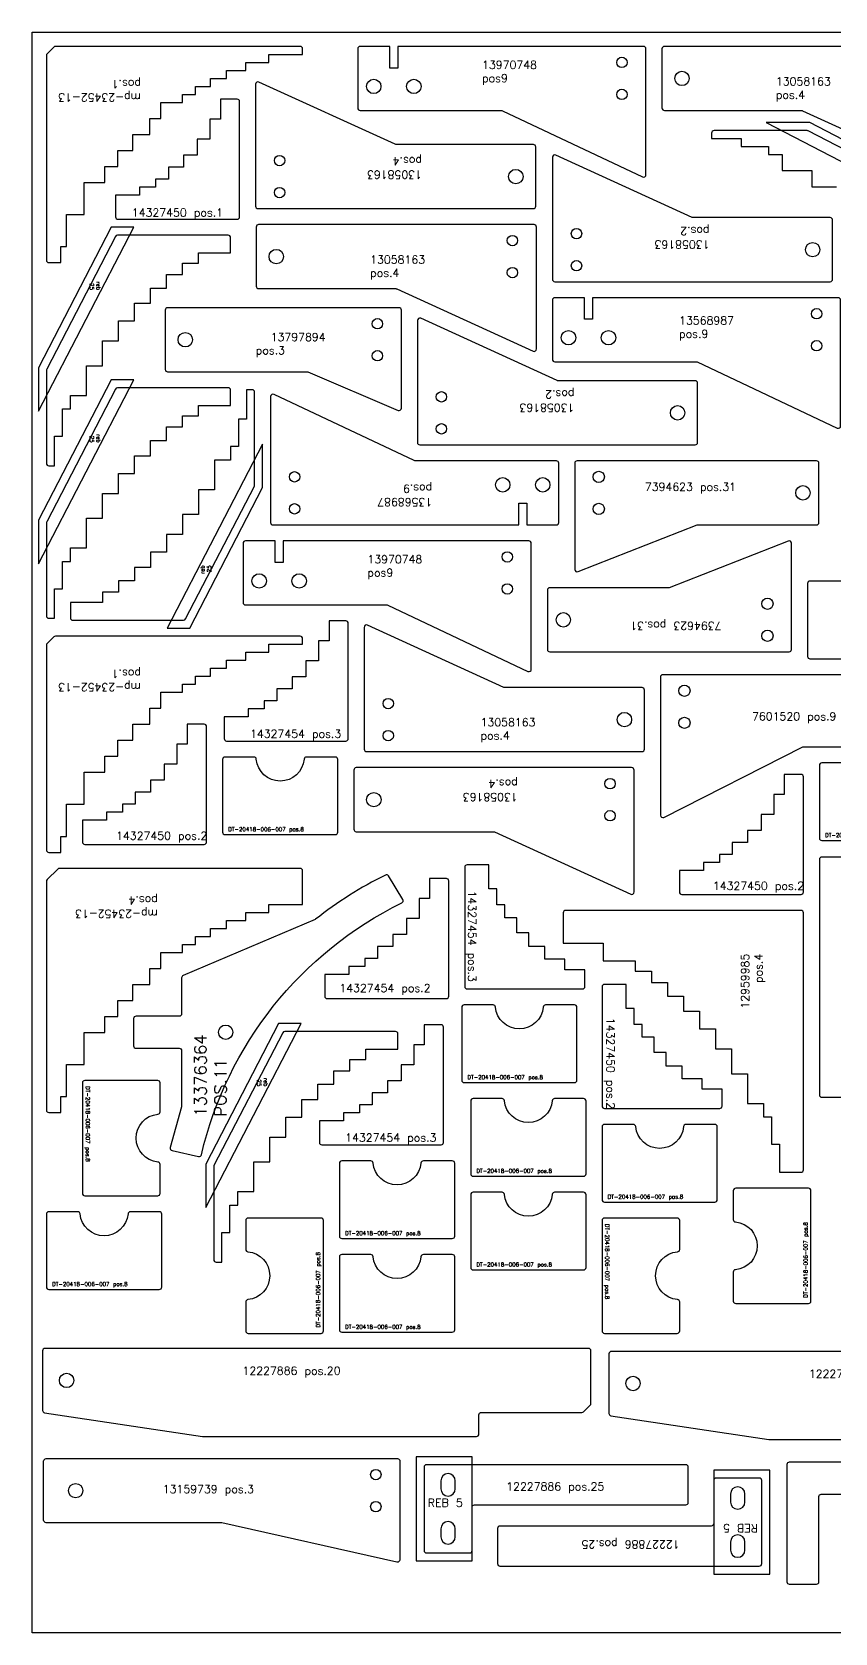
# Model space of a CAD drawing. Header units: millimetres. Extents: x 5250 to 7750, y -140 to 1860.
# Drawn here: x 5250 to 6253, y -140 to 1860 of the extents above; entities that cross this region are included whole.
import ezdxf

# ---------------------------------------------------------------- set-up
doc = ezdxf.new("R2010")
doc.units = ezdxf.units.MM
for name, color, linetype in [('12227886', 7, 'Continuous'), ('13058163', 7, 'Continuous'), ('13159739', 7, 'Continuous'), ('13376364v01', 7, 'Continuous'), ('13568987v0', 7, 'Continuous'), ('13797894v0', 7, 'Continuous'), ('13970748', 7, 'Continuous'), ('14327450', 7, 'Continuous'), ('7394623', 7, 'Continuous'), ('7601520', 7, 'Continuous'), ('Des.', 7, 'Continuous'), ('mp-23452-13', 7, 'Continuous'), ('Rebaixo', 6, 'Continuous'), ('Texto', 7, 'Continuous')]:
    doc.layers.add(name, color=color, linetype=linetype)
doc.styles.get("Standard").update_dxf_attribs({"font": 'txt.shx'})

msp = doc.modelspace()

# ---------------------------------------------------------------- linework, layer by layer
msp.add_lwpolyline([(5250, 1860), (7750, 1860), (7750, -140), (5250, -140)], close=True)
at = {"layer": '12227886', "color": 1, "linetype": 'Continuous', "lineweight": 25}
for points in [[(5265.7, 135.1), (5462.9, 105.5, 0.03724), (5463.4, 105.5), (5805.2, 105.5, 0.414214), (5808.2, 108.5), (5808.2, 132.5, -0.414214), (5811.2, 135.5), (5936.9, 135.5, 0.198912), (5939, 136.4), (5947.3, 144.6, 0.198912), (5948.2, 146.7), (5948.2, 212.5, 0.414214), (5945.2, 215.5), (5266.2, 215.5, 0.414214), (5263.2, 212.5), (5263.2, 138.1, 0.371247)], [(5973.2, 131.3), (6170.5, 101.7, 0.03724), (6170.9, 101.7), (6512.7, 101.7, 0.414214), (6515.7, 104.7), (6515.7, 128.7, -0.414214), (6518.7, 131.7), (6644.4, 131.7, 0.198912), (6646.6, 132.6), (6654.8, 140.8, 0.198912), (6655.7, 142.9), (6655.7, 208.7, 0.414214), (6652.7, 211.7), (5973.7, 211.7, 0.414214), (5970.7, 208.7), (5970.7, 134.3, 0.371247)], [(5802.7, 20.1), (6066.7, 20.1, 0.414214), (6069.7, 23.1), (6069.7, 67.1, 0.414214), (6066.7, 70.1), (5742.7, 70.1, 0.414214), (5739.7, 67.1), (5739.7, -36.9, 0.414214), (5742.7, -39.9), (5796.7, -39.9, 0.414214), (5799.7, -36.9), (5799.7, 17.1, -0.414214)], [(6195.9, -79), (6229.9, -79, 0.414214), (6232.9, -76), (6232.9, 30.4, -0.414214), (6235.9, 33.4), (6658.9, 33.4, 0.414214), (6661.9, 36.4), (6661.9, 70.4, 0.414214), (6658.9, 73.4), (6195.9, 73.4, 0.414214), (6192.9, 70.4), (6192.9, -76, 0.414214)], [(5760.7, 50.1), (5760.7, 40.1, 1), (5778.7, 40.1), (5778.7, 50.1, 1)], [(6098.5, -6.4), (5834.5, -6.4, 0.414214), (5831.5, -9.4), (5831.5, -53.4, 0.414214), (5834.5, -56.4), (6158.5, -56.4, 0.414214), (6161.5, -53.4), (6161.5, 50.6, 0.414214), (6158.5, 53.6), (6104.5, 53.6, 0.414214), (6101.5, 50.6), (6101.5, -3.4, -0.414214)], [(6140.5, 33.6, 1), (6122.5, 33.6), (6122.5, 23.6, 1), (6140.5, 23.6)], [(5760.7, -19.9, 1), (5778.7, -19.9), (5778.7, -9.9, 1), (5760.7, -9.9)], [(6140.5, -36.4), (6140.5, -26.4, 1), (6122.5, -26.4), (6122.5, -36.4, 1)]]:
    msp.add_lwpolyline(points, format="xyb", close=True, dxfattribs=at)
for centre in [(5293.2, 175.5), (6000.7, 171.7)]:
    msp.add_circle(centre, 9, dxfattribs=at)
at = {"layer": '13058163', "color": 1}
for points in [[(6036.9, 1765, 0.414214), (6039.9, 1762), (6211.3, 1762, -0.107607), (6212.5, 1761.7), (6382.7, 1683.9, 0.546164), (6386.9, 1686.7), (6386.9, 1839, 0.414214), (6383.9, 1842), (6039.9, 1842, 0.414214), (6036.9, 1839)], [(5879.3, 1716.4, 0.414214), (5876.3, 1719.4), (5704.9, 1719.4, -0.107607), (5703.7, 1719.7), (5533.5, 1797.5, 0.546164), (5529.3, 1794.7), (5529.3, 1642.4, 0.414214), (5532.3, 1639.4), (5876.3, 1639.4, 0.414214), (5879.3, 1642.4)], [(6250.1, 1625.1, 0.414214), (6247.1, 1628.1), (6075.8, 1628.1, -0.107607), (6074.5, 1628.4), (5904.3, 1706.2, 0.546164), (5900.1, 1703.5), (5900.1, 1551.1, 0.414214), (5903.1, 1548.1), (6247.1, 1548.1, 0.414214), (6250.1, 1551.1)], [(5530.1, 1542.4, 0.414214), (5533.1, 1539.4), (5704.4, 1539.4, -0.107607), (5705.7, 1539.1), (5875.9, 1461.3, 0.546164), (5880.1, 1464.1), (5880.1, 1616.4, 0.414214), (5877.1, 1619.4), (5533.1, 1619.4, 0.414214), (5530.1, 1616.4)], [(6081.4, 1421.3, 0.414214), (6078.4, 1424.3), (5907, 1424.3, -0.107607), (5905.8, 1424.6), (5735.6, 1502.4, 0.546164), (5731.4, 1499.6), (5731.4, 1347.3, 0.414214), (5734.4, 1344.3), (6078.4, 1344.3, 0.414214), (6081.4, 1347.3)], [(6015, 1038, 0.414214), (6012, 1041), (5840.7, 1041, -0.107607), (5839.4, 1041.3), (5669.2, 1119.1, 0.546164), (5665, 1116.3), (5665, 964, 0.414214), (5668, 961), (6012, 961, 0.414214), (6015, 964)], [(5652, 864, 0.414214), (5655, 861), (5826.3, 861, -0.107607), (5827.6, 860.7), (5997.8, 782.9, 0.546164), (6002, 785.7), (6002, 938, 0.414214), (5999, 941), (5655, 941, 0.414214), (5652, 938)]]:
    msp.add_lwpolyline(points, format="xyb", close=True, dxfattribs=at)
for centre, radius in [((6061.9, 1802), 9), ((5559.3, 1699.4), 6.5), ((5854.3, 1679.4), 9), ((5559.3, 1659.4), 6.5), ((5850.1, 1599.4), 6.5), ((5930.1, 1608.1), 6.5), ((5555.1, 1579.4), 9), ((6225.1, 1588.1), 9), ((5850.1, 1559.4), 6.5), ((5930.1, 1568.1), 6.5), ((5761.4, 1404.3), 6.5), ((6056.4, 1384.3), 9), ((5761.4, 1364.3), 6.5), ((5695, 1021), 6.5), ((5990, 1001), 9), ((5695, 981), 6.5), ((5972, 921), 6.5), ((5677, 901), 9), ((5972, 881), 6.5)]:
    msp.add_circle(centre, radius, dxfattribs=at)
at = {"layer": '13159739', "color": 1, "linetype": 'Continuous', "lineweight": 25}
msp.add_lwpolyline([(5264.5, 0.8), (5264.5, 74.8, -0.414214), (5267.5, 77.8), (5706.5, 77.8, -0.414214), (5709.5, 74.8), (5709.5, -48.5, -0.480543), (5705.9, -51.4), (5487.3, -2.3, 0.055318), (5486.7, -2.2), (5267.5, -2.2, -0.414214)], format="xyb", close=True, dxfattribs=at)
for centre, radius in [((5679.5, 57.8), 6.5), ((5304.5, 37.8), 9), ((5679.5, 17.8), 6.5)]:
    msp.add_circle(centre, radius, dxfattribs=at)
at = {"layer": '13376364v01', "color": 1}
msp.add_lwpolyline([(5379.9, 590.5), (5433.9, 590.5, -0.414214), (5436.9, 587.5), (5436.9, 517.9, -0.06784), (5436.8, 517.1), (5422.7, 466.5, 0.427204), (5425, 462.8), (5458, 455.2, 0.413377), (5461.6, 457.4, -0.224886), (5712, 772.1, 0.440729), (5713.2, 776.3), (5695.3, 805.7, 0.389935), (5691.4, 806.9, 0.050716), (5604.2, 751.7, -0.065866), (5603.5, 751.3), (5438.7, 681.3, 0.30081), (5436.9, 678.5), (5436.9, 633.5, -0.414214), (5433.9, 630.5), (5379.9, 630.5, 0.414214), (5376.9, 627.5), (5376.9, 593.5, 0.414214)], format="xyb", close=True, dxfattribs=at)
msp.add_circle((5491.9, 610.5), 9, dxfattribs=at)
at = {"layer": '13568987v0', "color": 1}
for points in [[(6260.1, 1525.1, 0.414214), (6257.1, 1528.1), (5950.1, 1528.1), (5950.1, 1501.1), (5940.1, 1501.1), (5940.1, 1528.1), (5903.1, 1528.1, 0.414214), (5900.1, 1525.1), (5900.1, 1451.1, 0.414214), (5903.1, 1448.1), (6079.4, 1448.1, -0.110744), (6080.7, 1447.8), (6255.8, 1365.2, 0.550196), (6260.1, 1367.9)], [(5548, 1247.3, 0.414214), (5551, 1244.3), (5858, 1244.3), (5858, 1271.3), (5868, 1271.3), (5868, 1244.3), (5905, 1244.3, 0.414214), (5908, 1247.3), (5908, 1321.3, 0.414214), (5905, 1324.3), (5728.7, 1324.3, -0.110744), (5727.4, 1324.6), (5552.3, 1407.3, 0.550196), (5548, 1404.6)]]:
    msp.add_lwpolyline(points, format="xyb", close=True, dxfattribs=at)
for centre, radius in [((6230.1, 1508.1), 6.5), ((5920.1, 1478.1), 9), ((5970.1, 1478.1), 9), ((6230.1, 1468.1), 6.5), ((5578, 1304.3), 6.5), ((5838, 1294.3), 9), ((5888, 1294.3), 9), ((5578, 1264.3), 6.5)]:
    msp.add_circle(centre, radius, dxfattribs=at)
at = {"layer": '13797894v0', "color": 1}
msp.add_lwpolyline([(5416.4, 1438.6, 0.414214), (5419.4, 1435.6), (5593.3, 1435.6, -0.100921), (5594.4, 1435.3), (5707.2, 1387.3, 0.537608), (5711.4, 1390.1), (5711.4, 1512.6, 0.414214), (5708.4, 1515.6), (5419.4, 1515.6, 0.414214), (5416.4, 1512.6)], format="xyb", close=True, dxfattribs=at)
for centre, radius in [((5681.4, 1495.6), 6.5), ((5441.4, 1475.6), 9), ((5681.4, 1455.6), 6.5)]:
    msp.add_circle(centre, radius, dxfattribs=at)
at = {"layer": '13970748', "color": 1}
for points in [[(6016.9, 1839, 0.414214), (6013.9, 1842), (5706.9, 1842), (5706.9, 1815), (5696.9, 1815), (5696.9, 1842), (5659.9, 1842, 0.414214), (5656.9, 1839), (5656.9, 1765, 0.414214), (5659.9, 1762), (5836.3, 1762, -0.110744), (5837.5, 1761.7), (6012.7, 1679, 0.550196), (6016.9, 1681.7)], [(5873.7, 1221.3, 0.414214), (5870.7, 1224.3), (5563.7, 1224.3), (5563.7, 1197.3), (5553.7, 1197.3), (5553.7, 1224.3), (5516.7, 1224.3, 0.414214), (5513.7, 1221.3), (5513.7, 1147.3, 0.414214), (5516.7, 1144.3), (5693, 1144.3, -0.110744), (5694.3, 1144), (5869.4, 1061.3, 0.550196), (5873.7, 1064)]]:
    msp.add_lwpolyline(points, format="xyb", close=True, dxfattribs=at)
for centre, radius in [((5986.9, 1822), 6.5), ((5676.9, 1792), 9), ((5726.9, 1792), 9), ((5986.9, 1782), 6.5), ((5843.7, 1204.3), 6.5), ((5533.7, 1174.3), 9), ((5583.7, 1174.3), 9), ((5843.7, 1164.3), 6.5)]:
    msp.add_circle(centre, radius, dxfattribs=at)
at = {"layer": '14327450', "color": 1}
for points in [[(5354.3, 1629.1, 0.414214), (5357.3, 1626.1), (5506.3, 1626.1, 0.414214), (5509.3, 1629.1), (5509.3, 1773.1, 0.414214), (5506.3, 1776.1), (5485.3, 1776.1), (5485.3, 1751.1), (5472.3, 1751.1), (5472.3, 1726.1), (5456.3, 1726.1), (5456.3, 1706.1), (5439.3, 1706.1), (5439.3, 1691.1), (5420.3, 1691.1), (5420.3, 1676.1), (5404.3, 1676.1), (5404.3, 1666.1), (5384.3, 1666.1), (5384.3, 1656.1), (5354.3, 1656.1)], [(5465, 845.2, 0.414214), (5468, 848.2), (5468, 992.2, 0.414214), (5465, 995.2), (5444, 995.2), (5444, 970.2), (5431, 970.2), (5431, 945.2), (5415, 945.2), (5415, 925.2), (5398, 925.2), (5398, 910.2), (5379, 910.2), (5379, 895.2), (5363, 895.2), (5363, 885.2), (5343, 885.2), (5343, 875.2), (5313, 875.2), (5313, 848.2, 0.414214), (5316, 845.2)], [(6210.6, 782.6, 0.414214), (6213.6, 785.6), (6213.6, 929.6, 0.414214), (6210.6, 932.6), (6189.6, 932.6), (6189.6, 907.6), (6176.6, 907.6), (6176.6, 882.6), (6160.6, 882.6), (6160.6, 862.6), (6143.6, 862.6), (6143.6, 847.6), (6124.6, 847.6), (6124.6, 832.6), (6108.6, 832.6), (6108.6, 822.6), (6088.6, 822.6), (6088.6, 812.6), (6058.6, 812.6), (6058.6, 785.6, 0.414214), (6061.6, 782.6)], [(5962, 518.3, 0.414214), (5965, 515.3), (6109, 515.3, 0.414214), (6112, 518.3), (6112, 539.3), (6087, 539.3), (6087, 552.3), (6062, 552.3), (6062, 568.3), (6042, 568.3), (6042, 585.3), (6027, 585.3), (6027, 604.3), (6012, 604.3), (6012, 620.3), (6002, 620.3), (6002, 640.3), (5992, 640.3), (5992, 670.3), (5965, 670.3, 0.414214), (5962, 667.3)]]:
    msp.add_lwpolyline(points, format="xyb", close=True, dxfattribs=at)
at = {"layer": '7394623', "color": 1}
for points in [[(6230, 1324.3), (5931, 1324.3, 0.414214), (5928, 1321.3), (5928, 1188.7, 0.528428), (5932.1, 1185.9), (6081, 1244.3), (6230, 1244.3, 0.414214), (6233, 1247.3), (6233, 1321.3, 0.414214)], [(5896.7, 1085.7), (6195.7, 1085.7, 0.414214), (6198.7, 1088.7), (6198.7, 1221.3, 0.528428), (6194.6, 1224.1), (6045.7, 1165.7), (5896.7, 1165.7, 0.414214), (5893.7, 1162.7), (5893.7, 1088.7, 0.414214)]]:
    msp.add_lwpolyline(points, format="xyb", close=True, dxfattribs=at)
for centre, radius in [((5958, 1304.3), 7), ((6213, 1284.3), 9), ((5958, 1264.3), 7), ((6168.7, 1145.7), 7), ((5913.7, 1125.7), 9), ((6168.7, 1105.7), 7)]:
    msp.add_circle(centre, radius, dxfattribs=at)
at = {"layer": '7601520', "color": 1}
msp.add_lwpolyline([(6035, 881.6, 0.544092), (6039.2, 878.9), (6213, 967), (6387, 967, 0.414214), (6390, 970), (6390, 1054, 0.414214), (6387, 1057), (6038, 1057, 0.414214), (6035, 1054)], format="xyb", close=True, dxfattribs=at)
for centre in [(6065, 1037), (6065, 997)]:
    msp.add_circle(centre, 7, dxfattribs=at)
at = {"layer": 'Des.', "color": 5}
msp.add_lwpolyline([(6385.3, 1650.6), (6219.6, 1736.5, 0.120029), (6218.2, 1736.8), (6101.9, 1736.8, 0.414214), (6098.9, 1733.8), (6098.9, 1726.8), (6135.9, 1726.8), (6135.9, 1716.8), (6169.9, 1716.8), (6169.9, 1706.8), (6186.9, 1706.8), (6186.9, 1686.8), (6223.9, 1686.8), (6223.9, 1666.8), (6254.9, 1666.8)], format="xyb", dxfattribs=at)
for points in [[(5268, 1437.4), (5268, 1321.1, 0.414214), (5271, 1318.1), (5278, 1318.1), (5278, 1355.1), (5288, 1355.1), (5288, 1389.1), (5298, 1389.1), (5298, 1406.1), (5318, 1406.1), (5318, 1443.1), (5338, 1443.1), (5338, 1474.1), (5358, 1474.1), (5358, 1499.1), (5378, 1499.1), (5378, 1521.1), (5398, 1521.1), (5398, 1540.1), (5418, 1540.1), (5418, 1557.1), (5438, 1557.1), (5438, 1571.1), (5458, 1571.1), (5458, 1584.1), (5498, 1584.1), (5498, 1603.1, 0.414214), (5495, 1606.1), (5356.8, 1606.1, 0.280251), (5354.2, 1604.5), (5268.3, 1438.8, 0.120029)], [(5268, 1246.8), (5268, 1130.6, 0.414214), (5271, 1127.6), (5278, 1127.6), (5278, 1164.6), (5288, 1164.6), (5288, 1198.6), (5298, 1198.6), (5298, 1215.6), (5318, 1215.6), (5318, 1252.6), (5338, 1252.6), (5338, 1283.6), (5358, 1283.6), (5358, 1308.6), (5378, 1308.6), (5378, 1330.6), (5398, 1330.6), (5398, 1349.6), (5418, 1349.6), (5418, 1366.6), (5438, 1366.6), (5438, 1380.6), (5458, 1380.6), (5458, 1393.6), (5498, 1393.6), (5498, 1412.6, 0.414214), (5495, 1415.6), (5356.8, 1415.6, 0.280251), (5354.2, 1413.9), (5268.3, 1248.2, 0.120029)], [(5528, 1293.9), (5528, 1410.2, 0.414214), (5525, 1413.2), (5518, 1413.2), (5518, 1376.2), (5508, 1376.2), (5508, 1342.2), (5498, 1342.2), (5498, 1325.2), (5478, 1325.2), (5478, 1288.2), (5458, 1288.2), (5458, 1257.2), (5438, 1257.2), (5438, 1232.2), (5418, 1232.2), (5418, 1210.2), (5398, 1210.2), (5398, 1191.2), (5378, 1191.2), (5378, 1174.2), (5358, 1174.2), (5358, 1160.2), (5338, 1160.2), (5338, 1147.2), (5298, 1147.2), (5298, 1128.2, 0.414214), (5301, 1125.2), (5439.2, 1125.2, 0.280251), (5441.8, 1126.8), (5527.7, 1292.5, 0.120029)], [(5477, 442.6), (5477, 326.4, 0.414214), (5480, 323.4), (5487, 323.4), (5487, 360.4), (5497, 360.4), (5497, 394.4), (5507, 394.4), (5507, 411.4), (5527, 411.4), (5527, 448.4), (5547, 448.4), (5547, 479.4), (5567, 479.4), (5567, 504.4), (5587, 504.4), (5587, 526.4), (5607, 526.4), (5607, 545.4), (5627, 545.4), (5627, 562.4), (5647, 562.4), (5647, 576.4), (5667, 576.4), (5667, 589.4), (5707, 589.4), (5707, 608.4, 0.414214), (5704, 611.4), (5565.8, 611.4, 0.280251), (5563.1, 609.8), (5477.3, 444, 0.120029)]]:
    msp.add_lwpolyline(points, format="xyb", close=True, dxfattribs=at)
at = {"layer": 'Des.', "color": 1}
for points in [[(6346.6, 1174, 0.387795), (6343.6, 1171.3, -0.912871), (6283.8, 1171.3, 0.387795), (6280.8, 1174), (6221.7, 1174, 0.414214), (6218.7, 1171), (6218.7, 1080, 0.414214), (6221.7, 1077), (6409.7, 1077, 0.414214), (6412.7, 1080), (6412.7, 1171, 0.414214), (6409.7, 1174)], [(5490, 977.3, 0.414214), (5493, 974.3), (5642, 974.3, 0.414214), (5645, 977.3), (5645, 1121.3, 0.414214), (5642, 1124.3), (5621, 1124.3), (5621, 1099.3), (5608, 1099.3), (5608, 1074.3), (5592, 1074.3), (5592, 1054.3), (5575, 1054.3), (5575, 1039.3), (5556, 1039.3), (5556, 1024.3), (5540, 1024.3), (5540, 1014.3), (5520, 1014.3), (5520, 1004.3), (5490, 1004.3)], [(5632, 951.3, 0.414214), (5629, 954.3), (5592.9, 954.3, 0.387795), (5589.9, 951.6, -0.912871), (5530.1, 951.6, 0.387795), (5527.1, 954.3), (5491, 954.3, 0.414214), (5488, 951.3), (5488, 860.3, 0.414214), (5491, 857.3), (5629, 857.3, 0.414214), (5632, 860.3)], [(6377.6, 944, 0.414214), (6374.6, 947), (6338.4, 947, 0.387795), (6335.4, 944.3, -0.912871), (6275.7, 944.3, 0.387795), (6272.7, 947), (6236.6, 947, 0.414214), (6233.6, 944), (6233.6, 853, 0.414214), (6236.6, 850), (6374.6, 850, 0.414214), (6377.6, 853)], [(5615.6, 655.5, 0.414214), (5618.6, 652.5), (5767.6, 652.5, 0.414214), (5770.6, 655.5), (5770.6, 799.5, 0.414214), (5767.6, 802.5), (5746.6, 802.5), (5746.6, 777.5), (5733.6, 777.5), (5733.6, 752.5), (5717.6, 752.5), (5717.6, 732.5), (5700.6, 732.5), (5700.6, 717.5), (5681.6, 717.5), (5681.6, 702.5), (5665.6, 702.5), (5665.6, 692.5), (5645.6, 692.5), (5645.6, 682.5), (5615.6, 682.5)], [(5793.6, 819.6, 0.414214), (5790.6, 816.6), (5790.6, 667.6, 0.414214), (5793.6, 664.6), (5937.6, 664.6, 0.414214), (5940.6, 667.6), (5940.6, 688.6), (5915.6, 688.6), (5915.6, 701.6), (5890.6, 701.6), (5890.6, 717.6), (5870.6, 717.6), (5870.6, 734.6), (5855.6, 734.6), (5855.6, 753.6), (5840.6, 753.6), (5840.6, 769.6), (5830.6, 769.6), (5830.6, 789.6), (5820.6, 789.6), (5820.6, 819.6)], [(6183.6, 435.6), (6210.6, 435.6, 0.414214), (6213.6, 438.6), (6213.6, 759.6, 0.414214), (6210.6, 762.6), (5916.6, 762.6, 0.414214), (5913.6, 759.6), (5913.6, 721.6), (5963.6, 721.6), (5963.6, 699.6), (6003.6, 699.6), (6003.6, 686.6), (6023.6, 686.6), (6023.6, 672.6), (6043.6, 672.6), (6043.6, 655.6), (6063.6, 655.6), (6063.6, 636.6), (6083.6, 636.6), (6083.6, 614.6), (6103.6, 614.6), (6103.6, 589.6), (6123.6, 589.6), (6123.6, 558.6), (6143.6, 558.6), (6143.6, 521.6), (6163.6, 521.6), (6163.6, 504.6), (6173.6, 504.6), (6173.6, 470.6), (6183.6, 470.6)], [(5930.7, 641.6, 0.414214), (5927.7, 644.6), (5891.6, 644.6, 0.387795), (5888.6, 641.9, -0.912871), (5828.9, 641.9, 0.387795), (5825.9, 644.6), (5789.7, 644.6, 0.414214), (5786.7, 641.6), (5786.7, 550.6, 0.414214), (5789.7, 547.6), (5927.7, 547.6, 0.414214), (5930.7, 550.6)], [(5609, 472.8, 0.414214), (5612, 469.8), (5761, 469.8, 0.414214), (5764, 472.8), (5764, 616.8, 0.414214), (5761, 619.8), (5740, 619.8), (5740, 594.8), (5727, 594.8), (5727, 569.8), (5711, 569.8), (5711, 549.8), (5694, 549.8), (5694, 534.8), (5675, 534.8), (5675, 519.8), (5659, 519.8), (5659, 509.8), (5639, 509.8), (5639, 499.8), (5609, 499.8)], [(5407, 406.2, 0.414214), (5410, 409.2), (5410, 445.3, 0.387795), (5407.3, 448.3, -0.912871), (5407.3, 508.1, 0.387795), (5410, 511.1), (5410, 547.2, 0.414214), (5407, 550.2), (5316, 550.2, 0.414214), (5313, 547.2), (5313, 409.2, 0.414214), (5316, 406.2)], [(5942, 524.6, 0.414214), (5939, 527.6), (5902.8, 527.6, 0.387795), (5899.8, 524.9, -0.912871), (5840.1, 524.9, 0.387795), (5837.1, 527.6), (5801, 527.6, 0.414214), (5798, 524.6), (5798, 433.6, 0.414214), (5801, 430.6), (5939, 430.6, 0.414214), (5942, 433.6)], [(6106, 492.3, 0.414214), (6103, 495.3), (6066.8, 495.3, 0.387795), (6063.8, 492.6, -0.912871), (6004.1, 492.6, 0.387795), (6001.1, 495.3), (5965, 495.3, 0.414214), (5962, 492.3), (5962, 401.3, 0.414214), (5965, 398.3), (6103, 398.3, 0.414214), (6106, 401.3)], [(5778, 446.8, 0.414214), (5775, 449.8), (5738.8, 449.8, 0.387795), (5735.8, 447.1, -0.912871), (5676.1, 447.1, 0.387795), (5673.1, 449.8), (5637, 449.8, 0.414214), (5634, 446.8), (5634, 355.8, 0.414214), (5637, 352.8), (5775, 352.8, 0.414214), (5778, 355.8)], [(5942, 407.6, 0.414214), (5939, 410.6), (5902.8, 410.6, 0.387795), (5899.8, 407.9, -0.912871), (5840.1, 407.9, 0.387795), (5837.1, 410.6), (5801, 410.6, 0.414214), (5798, 407.6), (5798, 316.6, 0.414214), (5801, 313.6), (5939, 313.6, 0.414214), (5942, 316.6)], [(6129, 415.6, 0.414214), (6126, 412.6), (6126, 376.5, 0.387795), (6128.7, 373.5, -0.912871), (6128.7, 313.8, 0.387795), (6126, 310.8), (6126, 274.6, 0.414214), (6129, 271.6), (6220, 271.6, 0.414214), (6223, 274.6), (6223, 412.6, 0.414214), (6220, 415.6)], [(5412, 383.2, 0.414214), (5409, 386.2), (5372.9, 386.2, 0.387795), (5369.9, 383.5, -0.912871), (5310.1, 383.5, 0.387795), (5307.1, 386.2), (5271, 386.2, 0.414214), (5268, 383.2), (5268, 292.2, 0.414214), (5271, 289.2), (5409, 289.2, 0.414214), (5412, 292.2)], [(5520, 378.3, 0.414214), (5517, 375.3), (5517, 339.2, 0.387795), (5519.7, 336.2, -0.912871), (5519.7, 276.5, 0.387795), (5517, 273.5), (5517, 237.3, 0.414214), (5520, 234.3), (5611, 234.3, 0.414214), (5614, 237.3), (5614, 375.3, 0.414214), (5611, 378.3)], [(6056, 234.3, 0.414214), (6059, 237.3), (6059, 273.5, 0.387795), (6056.2, 276.5, -0.912871), (6056.2, 336.2, 0.387795), (6059, 339.2), (6059, 375.3, 0.414214), (6056, 378.3), (5965, 378.3, 0.414214), (5962, 375.3), (5962, 237.3, 0.414214), (5965, 234.3)], [(5778, 329.8, 0.414214), (5775, 332.8), (5738.8, 332.8, 0.387795), (5735.8, 330.1, -0.912871), (5676.1, 330.1, 0.387795), (5673.1, 332.8), (5637, 332.8, 0.414214), (5634, 329.8), (5634, 238.8, 0.414214), (5637, 235.8), (5775, 235.8, 0.414214), (5778, 238.8)]]:
    msp.add_lwpolyline(points, format="xyb", close=True, dxfattribs=at)
msp.add_lwpolyline([(6557.6, 829.3), (6236.6, 829.3, 0.414214), (6233.6, 826.3), (6233.6, 532.3, 0.414214), (6236.6, 529.3), (6274.6, 529.3)], format="xyb", dxfattribs=at)
at = {"layer": 'mp-23452-13', "color": 1}
for points in [[(5588, 1832), (5588, 1839, 0.414214), (5585, 1842), (5279.2, 1842, 0.198912), (5277.1, 1841.1), (5268.9, 1832.9, 0.198912), (5268, 1830.8), (5268, 1575, 0.414214), (5271, 1572), (5286, 1572), (5286, 1592), (5293, 1592), (5293, 1632), (5315, 1632), (5315, 1672), (5341, 1672), (5341, 1692), (5357, 1692), (5357, 1712), (5376, 1712), (5376, 1732), (5397, 1732), (5397, 1752), (5411, 1752), (5411, 1772), (5438, 1772), (5438, 1782), (5454, 1782), (5454, 1792), (5473, 1792), (5473, 1802), (5493, 1802), (5493, 1812), (5517, 1812), (5517, 1822), (5546, 1822), (5546, 1832)], [(5588, 1095.2), (5588, 1102.2, 0.414214), (5585, 1105.2), (5279.2, 1105.2, 0.198912), (5277.1, 1104.3), (5268.9, 1096.1, 0.198912), (5268, 1094), (5268, 838.2, 0.414214), (5271, 835.2), (5286, 835.2), (5286, 855.2), (5293, 855.2), (5293, 895.2), (5315, 895.2), (5315, 935.2), (5341, 935.2), (5341, 955.2), (5357, 955.2), (5357, 975.2), (5376, 975.2), (5376, 995.2), (5397, 995.2), (5397, 1015.2), (5411, 1015.2), (5411, 1035.2), (5438, 1035.2), (5438, 1045.2), (5454, 1045.2), (5454, 1055.2), (5473, 1055.2), (5473, 1065.2), (5493, 1065.2), (5493, 1075.2), (5517, 1075.2), (5517, 1085.2), (5546, 1085.2), (5546, 1095.2)], [(5588, 770.2), (5588, 812.2, 0.414214), (5585, 815.2), (5284.2, 815.2, 0.198912), (5282.1, 814.3), (5268.9, 801.1, 0.198912), (5268, 799), (5268, 513.2, 0.414214), (5271, 510.2), (5286, 510.2), (5286, 530.2), (5293, 530.2), (5293, 570.2), (5315, 570.2), (5315, 610.2), (5341, 610.2), (5341, 630.2), (5357, 630.2), (5357, 650.2), (5376, 650.2), (5376, 670.2), (5397, 670.2), (5397, 690.2), (5411, 690.2), (5411, 710.2), (5438, 710.2), (5438, 720.2), (5454, 720.2), (5454, 730.2), (5473, 730.2), (5473, 740.2), (5493, 740.2), (5493, 750.2), (5517, 750.2), (5517, 760.2), (5546, 760.2), (5546, 770.2)]]:
    msp.add_lwpolyline(points, format="xyb", close=True, dxfattribs=at)
at = {"layer": 'Rebaixo', "color": 5}
for points in [[(6396.9, 1627.7), (6396.9, 1655.9), (6221.4, 1746.8), (6167, 1746.8)], [(5377.1, 1616.1), (5348.9, 1616.1), (5258, 1440.6), (5258, 1386.2)], [(5377.1, 1425.6), (5348.9, 1425.6), (5258, 1250), (5258, 1195.6)], [(5418.9, 1115.2), (5447.1, 1115.2), (5538, 1290.8), (5538, 1345.1)], [(5586, 621.4), (5557.9, 621.4), (5467, 445.8), (5467, 391.4)]]:
    msp.add_lwpolyline(points, close=True, dxfattribs=at)
at = {"layer": 'Rebaixo', "color": 1, "linetype": 'Continuous', "lineweight": 25}
for points in [[(5799.7, 80.1), (5729.7, 80.1), (5729.7, -49.9), (5799.7, -49.9)], [(6101.5, -66.4), (6171.5, -66.4), (6171.5, 63.6), (6101.5, 63.6)]]:
    msp.add_lwpolyline(points, close=True, dxfattribs=at)

# ---------------------------------------------------------------- texts
at = {"layer": 'Rebaixo', "color": 5, "char_height": 5, "attachment_point": 3}
for insert, rotation in [((5335.6, 1537.6), 270), ((5335.6, 1347), 270), ((5460.4, 1193.7), 90), ((5544.6, 542.8), 270)]:
    msp.add_mtext_dynamic_manual_height_columns('reb 25', width=17.979, gutter_width=12.5, heights=[0], dxfattribs=dict(at, insert=insert, rotation=rotation))
at = {"layer": 'Rebaixo', "color": 1, "insert": (5744.4, 27.7), "char_height": 10, "attachment_point": 1}
msp.add_mtext_dynamic_manual_height_columns('REB 5', width=42.325, gutter_width=12.5, heights=[0], dxfattribs=at)
at = {"layer": 'Rebaixo', "color": 1, "insert": (6156.8, -14.1), "char_height": 10, "attachment_point": 1, "rotation": 180}
msp.add_mtext_dynamic_manual_height_columns('REB 5', width=42.325, gutter_width=12.5, heights=[0], dxfattribs=at)
at = {"layer": 'Texto', "color": 1, "attachment_point": 1}
for s, insert, char_height, width in [('13970748\\Ppos9', (5812.2, 1824), 10, 30.786), ('13058163 pos.4', (6179.2, 1803.3), 10, 101.867), ('14327450 pos.1', (5374.7, 1639.4), 10, 214.027), ('13058163 pos.4', (5672.4, 1580.7), 10, 101.867), ('13568987\\Ppos.9', (6058.3, 1504.6), 10, 98.541), ('{\\W2.087768; }13797894 pos.3', (5529.5, 1484), 10, 114.262), ('7394623 pos.31', (6015.5, 1296.8), 10, 176.151), ('13970748\\Ppos9', (5669, 1206.3), 10, 30.786), ('13058163 pos.4', (5810.3, 1002.7), 10, 101.867), ('7601520 pos.9', (6149.4, 1010.1), 10, 118.423), ('14327454 pos.3', (5522.3, 988.4), 10, 123.73), ('14327450 pos.2', (5355, 861), 10, 214.027), ('DT-20418-006-007 pos.8', (5495, 866.5), 5, 136.992), ('DT-20418-006-007 pos.8', (6240.6, 859.2), 5, 136.992), ('14327450 pos.2', (6100.5, 798.4), 10, 214.027), ('14327454 pos.2', (5633.9, 670.7), 10, 123.73), ('DT-20418-006-007 pos.8', (5793.8, 556.8), 5, 136.992), ('14327454 pos.3', (5641.2, 483.8), 10, 123.73), ('DT-20418-006-007 pos.8', (5805, 439.8), 5, 136.992), ('DT-20418-006-007 pos.8', (5969, 407.5), 5, 136.992), ('DT-20418-006-007 pos.8', (5641, 361.9), 5, 136.992), ('DT-20418-006-007 pos.8', (5805, 322.8), 5, 136.992), ('DT-20418-006-007 pos.8', (5275, 298.4), 5, 136.992), ('DT-20418-006-007 pos.8', (5641, 244.9), 5, 136.992)]:
    msp.add_mtext(s, dxfattribs=dict(at, insert=insert, char_height=char_height, width=width))
at = {"layer": 'Texto', "color": 1}
for s, insert, char_height, width, attachment_point, rotation in [('mp-23452-13 pos.1', (5386, 1773.2), 10, 60.76, 1, 180), ('13058163 pos.4', (5737, 1676.8), 10, 101.867, 1, 180), ('13058163 pos.2', (6096.2, 1589.5), 10, 101.867, 1, 180), ('13058163 pos.2', (5927.5, 1385.7), 10, 101.867, 1, 180), ('13568987\\Ppos.9', (5749.8, 1267.8), 10, 98.541, 1, 180), ('7394623 pos.31', (6111.2, 1113.1), 10, 176.151, 1, 180), ('mp-23452-13 pos.1', (5386, 1036.4), 10, 60.76, 1, 180), ('13058163 pos.4', (5856.7, 899.3), 10, 101.867, 1, 180), ('mp-23452-13 pos.4', (5407.1, 753.4), 10, 60.76, 1, 180), ('14327454 pos.3', (5804.7, 787.4), 10, 123.73, 1, 270), ('12959985 pos.4', (6135.7, 708.5), 10, 12.244, 3, 90), ('14327450 pos.2', (5977.7, 628.4), 10, 214.027, 1, 270), ('13376364 POS.11', (5452.8, 505), 15, 171.219, 1, 90), ('DT-20418-006-007 pos.8', (5322.2, 543.2), 5, 136.992, 1, 270), ('DT-20418-006-007 pos.8', (5971.1, 371.3), 5, 136.992, 1, 270), ('DT-20418-006-007 pos.8', (6213.8, 278.7), 5, 136.992, 1, 90), ('DT-20418-006-007 pos.8', (5604.8, 241.4), 5, 136.992, 1, 90)]:
    msp.add_mtext(s, dxfattribs=dict(at, insert=insert, char_height=char_height, width=width, attachment_point=attachment_point, rotation=rotation))
at = {"layer": 'Texto', "color": 1, "char_height": 10, "attachment_point": 1}
for s, width, insert in [('{\\W7.023718; }12227886 pos.20', 275.474, (5450.3, 192.6)), ('{\\W7.023718; }12227886 pos.20', 275.474, (6157.8, 188.8)), ('13159739 pos.3', 123.208, (5413.3, 44.8)), ('{\\W6.940384; }12227886 pos.25', 275.474, (5780.5, 48))]:
    msp.add_mtext_dynamic_manual_height_columns(s, width=width, gutter_width=12.5, heights=[0], dxfattribs=dict(at, insert=insert))
at = {"layer": 'Texto', "color": 1, "insert": (6120.8, -34.3), "char_height": 10, "attachment_point": 1, "rotation": 180}
msp.add_mtext_dynamic_manual_height_columns('{\\W6.940384; }12227886 pos.25', width=275.474, gutter_width=12.5, heights=[0], dxfattribs=at)

doc.saveas('drawing.dxf')
